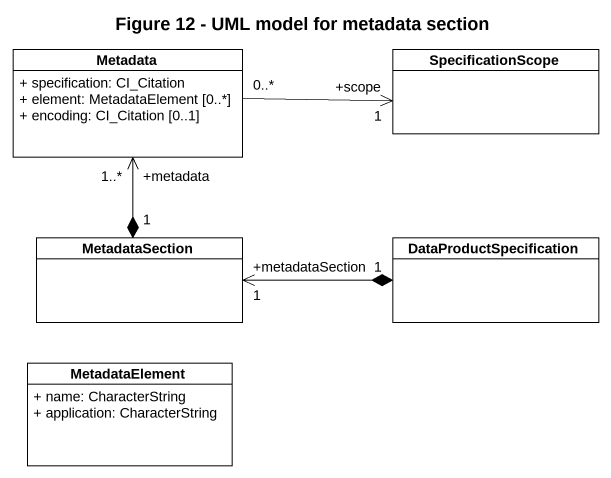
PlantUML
@startuml
title Figure 12 - UML model for metadata section
hide circle
hide empty members
skinparam classAttributeIconSize 0
class Metadata {
  + specification: CI_Citation
  + element: MetadataElement [0..*]
  + encoding: CI_Citation [0..1]
}
class SpecificationScope
class MetadataSection
class DataProductSpecification
class MetadataElement {
  + name: CharacterString
  + application: CharacterString
}
Metadata "0..*" -right-> "+scope\n1" SpecificationScope
MetadataSection "1" *-up-> "+metadata\n1..*" Metadata
MetadataSection "+metadataSection\n1" <-right-* "1" DataProductSpecification
@enduml
